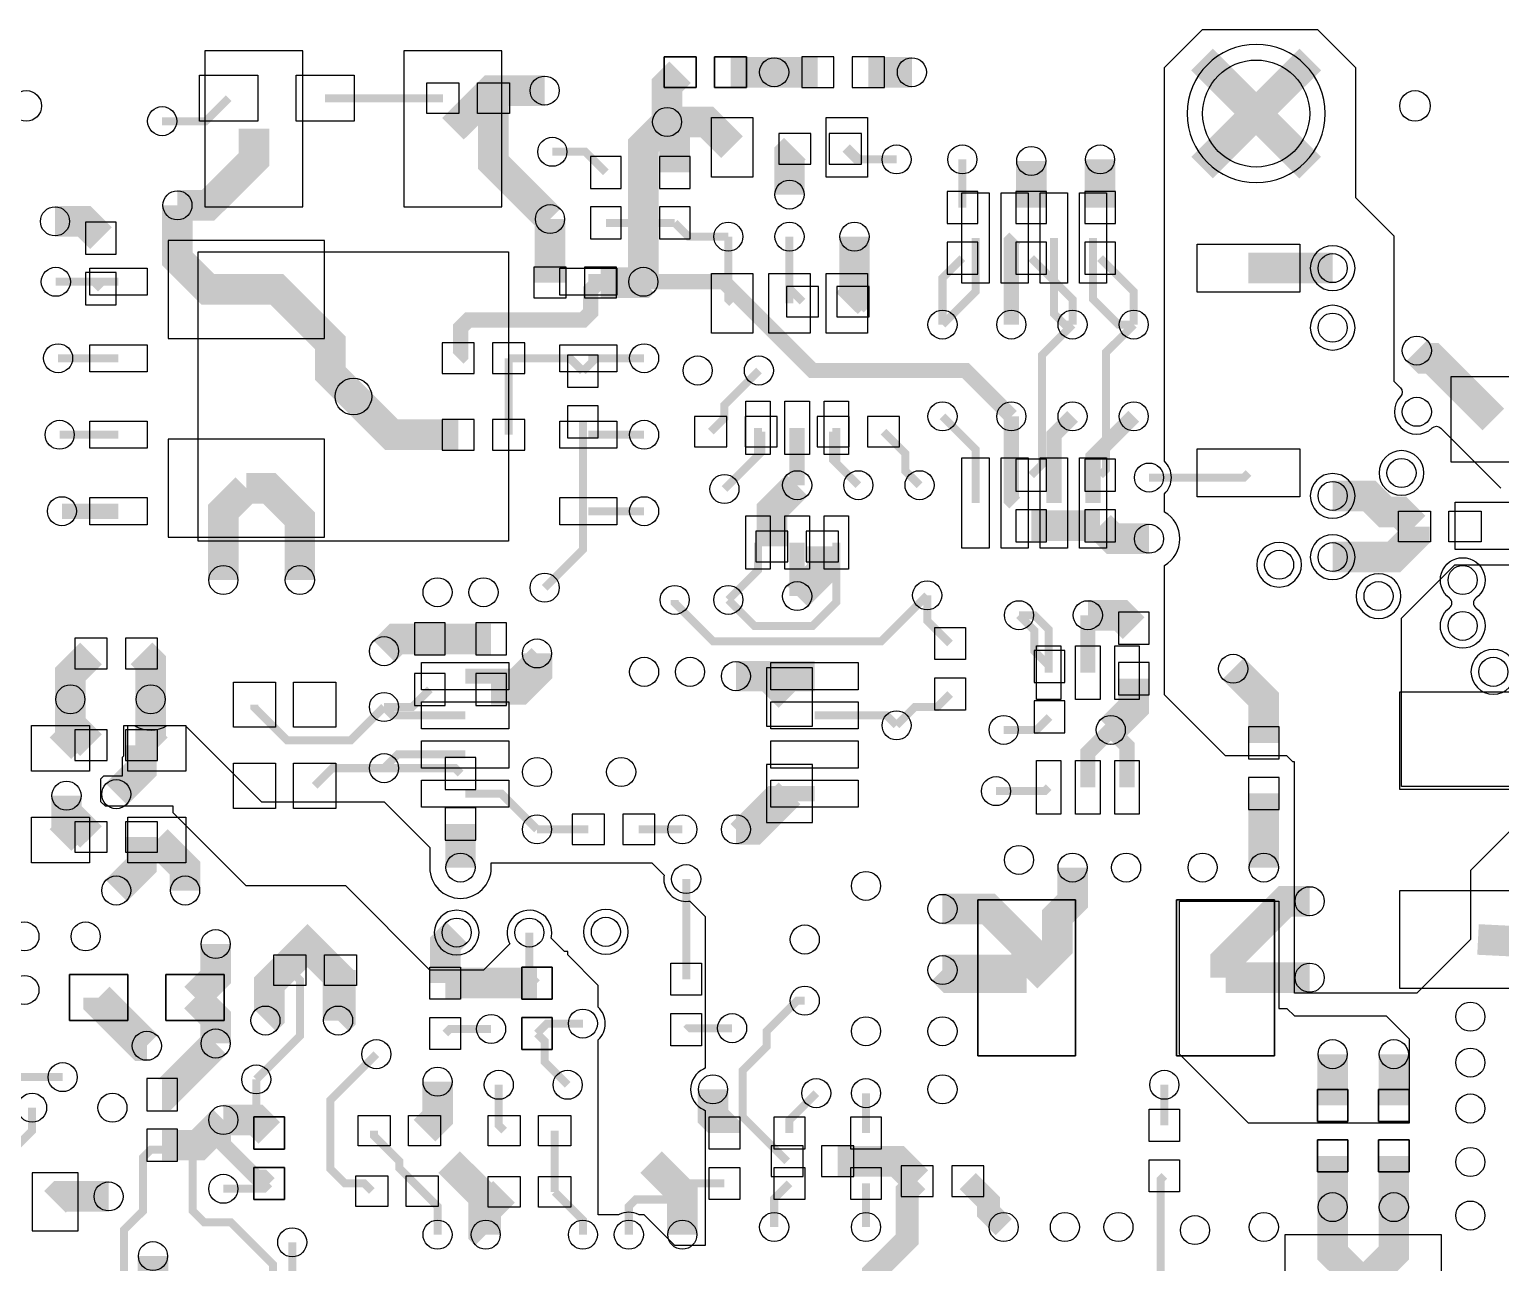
# Model space of a CAD drawing. Extents: x 10 to 3390, y -1467 to 2140.
# Drawn here: x 1248 to 2210, y 1314 to 2120 of the extents above; entities that cross this region are included whole.
import ezdxf

# ---------------------------------------------------------------- set-up
doc = ezdxf.new("R2010")
doc.units = 0
for name, color, linetype in [('ETCH_BOTTOM', 6, 'CONTINUOUS'), ('ETCH_TOP', 150, 'CONTINUOUS'), ('PAD_BOTTOM', 254, 'CONTINUOUS'), ('PAD_TOP', 254, 'CONTINUOUS')]:
    doc.layers.add(name, color=color, linetype=linetype)

msp = doc.modelspace()

# ---------------------------------------------------------------- linework, layer by layer
at = {"layer": 'ETCH_BOTTOM'}
msp.add_lwpolyline([(2227.88, 1607.88), (2190, 1570), (2190, 1525), (2155, 1490), (2075, 1490), (2075, 1569.85), (2075.01, 1569.95, 0.005367), (2075.05, 1570.38, 0.020159), (2075.12, 1572), (2075.12, 1641.12), (2073.88, 1641.12), (2070, 1645), (2030, 1645), (1990.12, 1684.88), (1990.12, 1749.12), (1990, 1749.12), (1990, 1769.55, 0.579498), (1990, 1804.45), (1990, 1816.33, 0.433325), (1990, 1837.67), (1990, 2095), (2015, 2120), (2090, 2120), (2115, 2095), (2115, 2010), (2140, 1985), (2140, 1890), (2144.34, 1885.66, -0.406419), (2144.41, 1880.08, 0.975631), (2165.08, 1859.41, -0.406419), (2170.66, 1859.34), (2210, 1820)], format="xyb", dxfattribs=at)
for points, const_width in [([(2014.68, 2100.32), (2050, 2065)], 20), ([(2050, 2065), (2085.32, 2100.32)], 20), ([(1673.5, 2092), (1665, 2083.5), (1665, 2059.5)], 20), ([(1706.5, 2092), (1735, 2092)], 20), ([(1763.5, 2092), (1735, 2092)], 20), ([(1796.5, 2092), (1825, 2092)], 20), ([(1525, 2055), (1550, 2080), (1585, 2080)], 20), ([(1670, 2026.5), (1670, 2054.5), (1665, 2059.5)], 20), ([(2014.68, 2029.68), (2050, 2065)], 20), ([(2050, 2065), (2085.32, 2029.68)], 20), ([(1395, 2055), (1395, 2035), (1365, 2005), (1345, 2005)], 20), ([(1745, 2012), (1745, 2038.5), (1748.5, 2042)], 20), ([(1590, 2040), (1611.5, 2040), (1625, 2026.5)], 5.25), ([(1781.5, 2042), (1788.5, 2035), (1815, 2035)], 5.25), ([(1903, 2003.5), (1903, 2034)], 20), ([(1948, 2003.5), (1948, 2035)], 20), ([(1858, 2003.5), (1858, 2035)], 5.25), ([(1390, 1950), (1365, 1950), (1345, 1970), (1345, 2005)], 20), ([(1295, 1983.5), (1284, 1994.5), (1265, 1994.5)], 20), ([(1588.5, 1954.5), (1588.5, 1996)], 20), ([(1670, 1993.5), (1625, 1993.5)], 5.25), ([(1705, 1984.5), (1679, 1984.5), (1670, 1993.5)], 5.25), ([(1786.5, 1942), (1787.5, 1943), (1787.5, 1984.5)], 20), ([(1753.5, 1942), (1745, 1950.5), (1745, 1984.5)], 5.25), ([(1858, 1970.5), (1845, 1957.5), (1845, 1927)], 5.25), ([(1903, 1970.5), (1930, 1943.5), (1930, 1927)], 5.25), ([(1948, 1970.5), (1970, 1948.5), (1970, 1927)], 5.25), ([(1621.5, 1954.5), (1649, 1954.5), (1649.5, 1955)], 20), ([(1295, 1950.5), (1290.5, 1955), (1265.5, 1955)], 5.25), ([(1460, 1880), (1445, 1895), (1445, 1915), (1410, 1950), (1390, 1950)], 20), ([(1621.5, 1954.5), (1620, 1954.5), (1615, 1949.5), (1615, 1935), (1610, 1930), (1535, 1930), (1530, 1925), (1530, 1906.5), (1528.5, 1905)], 10), ([(1890, 1867), (1860, 1897), (1760, 1897), (1702, 1955), (1649.5, 1955)], 10), ([(1930, 1927), (1910, 1907), (1910, 1835.5), (1903, 1828.5)], 5.25), ([(1948, 1828.5), (1951.87, 1832.37), (1951.87, 1908.87), (1970, 1927)], 5.25), ([(1561.5, 1905), (1601.5, 1905), (1610, 1896.5)], 5.25), ([(1561.5, 1855), (1561.5, 1905)], 5.25), ([(1650, 1905), (1618.5, 1905), (1610, 1896.5)], 5.25), ([(1693.5, 1857), (1702.5, 1866), (1702.5, 1874.5), (1725, 1897)], 5.25), ([(1528.5, 1855), (1485, 1855), (1460, 1880)], 20), ([(1610, 1863.5), (1610, 1780), (1585, 1755)], 5.25), ([(1726.5, 1857), (1726.5, 1843.5), (1702.5, 1819.5)], 5.25), ([(1773.5, 1857), (1773.5, 1838.5), (1790, 1822)], 5.25), ([(1830, 1822), (1820.75, 1831.25), (1820.75, 1842.75), (1806.5, 1857)], 5.25), ([(1390, 1820), (1375, 1805), (1375, 1760)], 20), ([(1425, 1760), (1425, 1800), (1405, 1820), (1390, 1820)], 20), ([(1733.5, 1782), (1733.5, 1805.5), (1750, 1822)], 20), ([(1903, 1795.5), (1948, 1795.5)], 20), ([(1948, 1795.5), (1956.5, 1787), (1980, 1787)], 20), ([(1766.5, 1782), (1766.5, 1766), (1750, 1749.5)], 20), ([(1835, 1750), (1805, 1720), (1695, 1720), (1670, 1745), (1670, 1747)], 5.25), ([(1940, 1737), (1961.5, 1737), (1970, 1728.5)], 20), ([(1510, 1721.5), (1488, 1721.5), (1480, 1713.5)], 20), ([(1550, 1721.5), (1510, 1721.5)], 20), ([(1895, 1737), (1905, 1727), (1905, 1713.5), (1915, 1703.5)], 5.25), ([(1288.5, 1712), (1275, 1698.5), (1275, 1682)], 20), ([(1321.5, 1712), (1327.5, 1706), (1327.5, 1682)], 20), ([(1550, 1688.5), (1568.5, 1688.5), (1580, 1700), (1580, 1712)], 20), ([(2055, 1653.5), (2055, 1682), (2035, 1702)], 20), ([(1745, 1683.5), (1731.36, 1697.14), (1710, 1697.14)], 20), ([(1970, 1695.5), (1970, 1677), (1955, 1662)], 20), ([(1288.5, 1652), (1275, 1665.5), (1275, 1682)], 20), ([(1480, 1677), (1498.5, 1677), (1510, 1688.5)], 5.25), ([(1915, 1670.5), (1906.5, 1662), (1885, 1662)], 5.25), ([(1305, 1620), (1321.5, 1636.5), (1321.5, 1652)], 20), ([(1530, 1633.5), (1526.5, 1637), (1480, 1637)], 5.25), ([(1288.5, 1592), (1272.5, 1608), (1272.5, 1619)], 20), ([(1745, 1620.5), (1721.5, 1597), (1710, 1597)], 20), ([(2055, 1620.5), (2055, 1572)], 20), ([(1530, 1600.5), (1530, 1572)], 20), ([(1321.5, 1592), (1321.5, 1573.5), (1305, 1557)], 20), ([(1613.5, 1597), (1580, 1597)], 5.25), ([(1646.5, 1597), (1675, 1597)], 5.25), ([(1930, 1572), (1930, 1550), (1920, 1540), (1920, 1520), (1900, 1500)], 20), ([(1450, 1472), (1450, 1501), (1430, 1521), (1405, 1496), (1405, 1474.5), (1402.5, 1472)], 20), ([(1575, 1529.5), (1575, 1501.5), (1580, 1496.5)], 5.25), ([(1900, 1500), (1895, 1505), (1845, 1505)], 20), ([(1293.5, 1487), (1293.5, 1483.5), (1321.5, 1455.5), (1325, 1455.5)], 20), ([(1370, 1457), (1370, 1473.5), (1356.5, 1487)], 20), ([(1755, 1485), (1750, 1485), (1730, 1465), (1730, 1455), (1714.37, 1439.37), (1714.37, 1409.13), (1743.5, 1380)], 5.25), ([(1335, 1423.5), (1336.5, 1423.5), (1370, 1457)], 20), ([(1580, 1463.5), (1585, 1458.5), (1585, 1445), (1600, 1430)], 5.25), ([(2100, 1416.5), (2100, 1450)], 20), ([(2140, 1416.5), (2140, 1450)], 20), ([(1270, 1435), (1178.5, 1435), (1175, 1438.5)], 5.25), ([(1335, 1390.5), (1358.5, 1390.5), (1375, 1407)], 20), ([(1405, 1398.5), (1396.5, 1407), (1375, 1407)], 20), ([(1522.5, 1379.5), (1545, 1357), (1545, 1333.49), (1546.49, 1332)], 20), ([(1654.5, 1379.5), (1675, 1359), (1675, 1332)], 20), ([(1776.5, 1380), (1815.5, 1380), (1828.5, 1367)], 20), ([(2100, 1383.5), (2100, 1350)], 20), ([(2140, 1383.5), (2140, 1350)], 20), ([(1300, 1357), (1268.5, 1357), (1265, 1353.5)], 20), ([(1405, 1365.5), (1401.5, 1362), (1375, 1362)], 5.25), ([(1798.52, 1299.99), (1800, 1301.47), (1800, 1307), (1822, 1329), (1822, 1360.5), (1828.5, 1367)], 15), ([(1861.5, 1367), (1875, 1353.5), (1875, 1347), (1885, 1337)], 15), ([(1329, 1291.5), (1329, 1318)], 20)]:
    msp.add_lwpolyline(points, dxfattribs=dict(at, const_width=const_width))
for points in [[(2095.12, 2065, 1), (2004.88, 2065, 1)], [(2114.62, 1963.93, 1), (2085.38, 1963.93, 1)], [(2114.62, 1925, 1), (2085.38, 1925, 1)], [(2159.62, 1830, 1), (2130.38, 1830, 1)], [(2114.62, 1815, 1), (2085.38, 1815, 1)], [(2114.62, 1775, 1), (2085.38, 1775, 1)], [(2079.62, 1770, 1), (2050.38, 1770, 1)], [(2193.66, 1741.78, -3.048576), (2176.34, 1741.78, 0.505434), (2176.34, 1748.22, -3.048576), (2193.66, 1748.22, 0.505434)], [(2144.62, 1749.5, 1), (2115.38, 1749.5, 1)], [(2219.62, 1700, 1), (2190.38, 1700, 1)], [(1670, 1325), (1650, 1345), (1646.7, 1345), (1646.3, 1345.19, 0.226559), (1633.7, 1345.19), (1633.3, 1345), (1620, 1345), (1620, 1459.33, 0.433325), (1620, 1480.67), (1620, 1495), (1600.12, 1514.88), (1600.12, 1517.12), (1597.88, 1517.12), (1589.19, 1525.81), (1589.38, 1526.85, 1.359763), (1561.67, 1523.5), (1562.24, 1522.24), (1545, 1505), (1510, 1505), (1455, 1560), (1390, 1560), (1342.12, 1607.88), (1342.12, 1612.12), (1297.88, 1612.12), (1295, 1615), (1295, 1630), (1296.88, 1631.88), (1309.12, 1631.88), (1309.12, 1644.12), (1310, 1645), (1310, 1665), (1316.73, 1665), (1317.21, 1664.72, 0.282396), (1338.25, 1665), (1350, 1665), (1400, 1615), (1480, 1615), (1509.88, 1585.12), (1509.88, 1572, 1), (1550.12, 1572), (1550.12, 1575), (1655, 1575), (1663.05, 1566.95), (1662.96, 1566, 0.475798), (1679, 1549.96), (1679.95, 1550.05), (1690, 1540), (1690, 1440.8), (1688.84, 1440.26, 0.638083), (1688.84, 1413.74), (1690, 1413.2), (1690, 1325)], [(1542.12, 1529.5, 1), (1512.88, 1529.5, 1)], [(1639.62, 1530, 1), (1610.38, 1530, 1)]]:
    msp.add_lwpolyline(points, format="xyb", close=True, dxfattribs=at)
msp.add_lwpolyline([(2045, 1405), (2000, 1450), (2000, 1550), (2064.88, 1550), (2064.88, 1479.88), (2070.12, 1479.88), (2075, 1475), (2135, 1475), (2150, 1460), (2150, 1405)], close=True, dxfattribs=at)
at = {"layer": 'ETCH_TOP'}
for points, const_width in [([(1673.5, 2092), (1665, 2083.5), (1665, 2059.5)], 20), ([(1706.5, 2092), (1735, 2092)], 20), ([(1335, 2060), (1363.5, 2060), (1378.5, 2075)], 5.25), ([(1441.5, 2075), (1518.5, 2075)], 5.25), ([(1551.5, 2075), (1551.5, 2033), (1588.5, 1996)], 20), ([(1649.5, 1955), (1649.5, 2044), (1665, 2059.5)], 20), ([(1707.5, 2043), (1691, 2059.5), (1665, 2059.5)], 20), ([(1815, 2035), (1790.5, 2035), (1782.5, 2043)], 5.25), ([(1782.5, 1941), (1787.5, 1946), (1787.5, 1984.5)], 20), ([(1705, 1984.5), (1705, 1943.5), (1707.5, 1941)], 5.25), ([(1745, 1941), (1745, 1984.5)], 5.25), ([(1866.61, 1983.61), (1866.61, 1948.61), (1845, 1927)], 5.25), ([(1892.2, 1983.61), (1890, 1981.41), (1890, 1927)], 10), ([(1930, 1927), (1925, 1927), (1917.8, 1934.2), (1917.8, 1983.61)], 5.25), ([(1970, 1927), (1960, 1927), (1943.39, 1943.61), (1943.39, 1983.61)], 5.25), ([(2045, 1963.93), (2100, 1963.93)], 20), ([(1306.46, 1955), (1265.5, 1955)], 5.25), ([(1613.54, 1955), (1649.5, 1955)], 10), ([(2155, 1910), (2160, 1905), (2165, 1905), (2205, 1865)], 20), ([(1306.46, 1905), (1267, 1905)], 5.25), ([(1613.54, 1905), (1650, 1905)], 5.25), ([(1866.61, 1810.39), (1866.61, 1845.39), (1845, 1867)], 5.25), ([(1892.2, 1810.39), (1890, 1812.59), (1890, 1867)], 10), ([(1917.8, 1810.39), (1917.8, 1854.8), (1930, 1867)], 10), ([(1943.39, 1810.39), (1943.39, 1840.39), (1970, 1867)], 10), ([(1306.46, 1855), (1268, 1855)], 5.25), ([(1613.54, 1855), (1650, 1855)], 5.25), ([(1724.4, 1859.5), (1724.4, 1841.4), (1702.5, 1819.5)], 5.25), ([(1750, 1859.5), (1750, 1822)], 10), ([(1775.6, 1859.5), (1775.6, 1836.4), (1790, 1822)], 5.25), ([(2045, 1830.07), (2041.93, 1827), (1980, 1827)], 5.25), ([(2153.5, 1795), (2144, 1804.5), (2134.43, 1804.5), (2123.93, 1815), (2100, 1815)], 20), ([(1306.46, 1805), (1269.5, 1805)], 10), ([(1613.54, 1805), (1650, 1805)], 5.25), ([(2153.5, 1795), (2153.5, 1788.5), (2140, 1775), (2100, 1775)], 20), ([(1750, 1784.5), (1750, 1749.5)], 10), ([(1705, 1747), (1722, 1730), (1760, 1730), (1775.6, 1745.6), (1775.6, 1784.5)], 5.25), ([(1724.4, 1784.5), (1724.4, 1766.4), (1705, 1747)], 5.25), ([(1835, 1750), (1835, 1733.5), (1850, 1718.5)], 5.25), ([(1940, 1699.5), (1940, 1737)], 10), ([(1914.4, 1699.5), (1914.4, 1727.6), (1905, 1737), (1895, 1737)], 5.25), ([(1533.08, 1697.14), (1565.14, 1697.14), (1580, 1712)], 10), ([(1710, 1697.14), (1761.42, 1697.14)], 20), ([(1268.5, 1650), (1275, 1656.5), (1275, 1682)], 20), ([(1331.5, 1650), (1327.5, 1654), (1327.5, 1682)], 20), ([(1850, 1685.5), (1841.5, 1677), (1827, 1677), (1815, 1665)], 5.25), ([(1480, 1677), (1458.18, 1655.18), (1416.82, 1655.18), (1395.31, 1676.69), (1395.31, 1678.57)], 5.25), ([(1533.08, 1671.55), (1485.45, 1671.55), (1480, 1677)], 5.25), ([(1761.42, 1671.55), (1808.45, 1671.55), (1815, 1665)], 5.25), ([(1940, 1624.5), (1940, 1647), (1955, 1662)], 10), ([(1965.6, 1624.5), (1965.6, 1651.4), (1955, 1662)], 10), ([(1533.08, 1645.95), (1488.95, 1645.95), (1480, 1637)], 5.25), ([(1434.69, 1625.43), (1446.26, 1637), (1480, 1637)], 5.25), ([(1268.5, 1590), (1272.5, 1594), (1272.5, 1619)], 20), ([(1761.42, 1620.36), (1733.36, 1620.36), (1710, 1597)], 10), ([(1914.4, 1624.5), (1911.9, 1622), (1880, 1622)], 5.25), ([(1533.08, 1620.36), (1556.64, 1620.36), (1580, 1597)], 5.25), ([(1350, 1557), (1350, 1571.5), (1331.5, 1590)], 20), ([(1677.5, 1564.5), (1677.5, 1499)], 5.25), ([(2030, 1500), (2030, 1510.93), (2069.07, 1550), (2085, 1550)], 20), ([(1845, 1545), (1875, 1545), (1900, 1520), (1900, 1500)], 20), ([(1520, 1496.5), (1520, 1522), (1527.5, 1529.5)], 20), ([(1356.5, 1487), (1370, 1500.5), (1370, 1522)], 20), ([(2195, 1525), (2215, 1524), (2220.24, 1524), (2267.24, 1477)], 20), ([(1451.5, 1505), (1451.5, 1473.5), (1450, 1472)], 20), ([(1900, 1500), (1850, 1500), (1845, 1505)], 20), ([(2030, 1500), (2085, 1500)], 20), ([(1418.5, 1505), (1425, 1498.5), (1425, 1462), (1396.5, 1433.5)], 5.25), ([(1580, 1496.5), (1520, 1496.5)], 20), ([(1293.5, 1487), (1325, 1455.5)], 20), ([(1610, 1470), (1586.5, 1470), (1580, 1463.5)], 5.25), ([(1550, 1466.5), (1523, 1466.5), (1520, 1463.5)], 5.25), ([(1707.5, 1467), (1678.5, 1467), (1677.5, 1466)], 5.25), ([(1475, 1450), (1445, 1420), (1445, 1375), (1454.5, 1365.5), (1467, 1365.5), (1472, 1360.5)], 5.25), ([(2100, 1416.5), (2100, 1450)], 20), ([(2140, 1416.5), (2140, 1450)], 20), ([(1405, 1398.5), (1396.5, 1407), (1396.5, 1433.5)], 5.25), ([(1515, 1432), (1515, 1408.5), (1506.5, 1400)], 20), ([(1702.5, 1398.5), (1702.5, 1402), (1695, 1409.5), (1695, 1427)], 20), ([(1555, 1430), (1555, 1403.5), (1558.5, 1400)], 5.25), ([(1745, 1398.5), (1745, 1407), (1762.5, 1424.5)], 5.25), ([(1795, 1398.5), (1795, 1424.5)], 5.25), ([(1990, 1403.5), (1990, 1430)], 5.25), ([(1250, 1415), (1250, 1400), (1235, 1385), (1235, 1290), (1225, 1280), (1132.5, 1280), (1020, 1167.5), (1020, 1097)], 5.25), ([(1375, 1407), (1375, 1391), (1396.5, 1369.5), (1401, 1369.5), (1405, 1365.5)], 10), ([(1505, 1360.5), (1490, 1375.5), (1490, 1380), (1473.5, 1396.5), (1473.5, 1400)], 5.25), ([(1591.5, 1360), (1591.5, 1400)], 5.25), ([(1404.79, 1284.21), (1407.5, 1286.92), (1407.5, 1312.5), (1380, 1340), (1362.5, 1340), (1355, 1347.5), (1355, 1382.5), (1350, 1387.5), (1327.5, 1387.5), (1322.5, 1382.5), (1322.5, 1347.5), (1310, 1335), (1310, 1302.5), (1315, 1297.5), (1386.52, 1297.5), (1389.01, 1299.99)], 5.25), ([(2100, 1383.5), (2100, 1350)], 20), ([(2140, 1383.5), (2140, 1350)], 20), ([(1546.49, 1332), (1546.49, 1347.99), (1558.5, 1360)], 20), ([(1640, 1332), (1640, 1350.5), (1644.5, 1355), (1670, 1355), (1680.5, 1365.5), (1702.5, 1365.5)], 5.25), ([(1745, 1365.5), (1735, 1355.5), (1735, 1337)], 5.25), ([(1795, 1365.5), (1795, 1337)], 5.25), ([(1990, 1370.5), (1987.5, 1368), (1987.5, 1299.99)], 5.25), ([(1515, 1332), (1515, 1350.5), (1505, 1360.5)], 5.25), ([(1610, 1332), (1610, 1341.5), (1591.5, 1360)], 5.25), ([(2100, 1350), (2100, 1320), (2120, 1300)], 20), ([(2140, 1350), (2140, 1320), (2120, 1300)], 20), ([(1436.28, 1284.21), (1420, 1300.49), (1420, 1327)], 5.25)]:
    msp.add_lwpolyline(points, dxfattribs=dict(at, const_width=const_width))
for points in [[(2270, 1890), (2335, 1890), (2353, 1872), (2380, 1872), (2380, 1812), (2325, 1812), (2324, 1811), (2321, 1811), (2285, 1775), (2230, 1775), (2225, 1780), (2180, 1780), (2180, 1811), (2259, 1811), (2270, 1822)], [(2145, 1625), (2145, 1735), (2179.88, 1769.88), (2215.12, 1769.88), (2225, 1760), (2285, 1760), (2300, 1745), (2300, 1635), (2250, 1635), (2240, 1625)]]:
    msp.add_lwpolyline(points, close=True, dxfattribs=at)
at = {"layer": 'PAD_BOTTOM'}
for points in [[(1363, 2004), (1427, 2004), (1427, 2106), (1363, 2106)], [(1493, 2004), (1557, 2004), (1557, 2106), (1493, 2106)], [(1684, 2102), (1663, 2102), (1663, 2082), (1684, 2082)], [(1717, 2102), (1696, 2102), (1696, 2082), (1717, 2082)], [(1753, 2082), (1774, 2082), (1774, 2102), (1753, 2102)], [(1786, 2082), (1807, 2082), (1807, 2102), (1786, 2102)], [(1759, 2052), (1738, 2052), (1738, 2032), (1759, 2032)], [(1792, 2052), (1771, 2052), (1771, 2032), (1792, 2032)], [(1615, 2037), (1615, 2016), (1635, 2016), (1635, 2037)], [(1660, 2037), (1660, 2016), (1680, 2016), (1680, 2037)], [(1848, 2014), (1848, 1993), (1868, 1993), (1868, 2014)], [(1893, 2014), (1893, 1993), (1913, 1993), (1913, 2014)], [(1958, 1993), (1958, 2014), (1938, 2014), (1938, 1993)], [(1615, 2004), (1615, 1983), (1635, 1983), (1635, 2004)], [(1660, 2004), (1660, 1983), (1680, 1983), (1680, 2004)], [(1305, 1973), (1305, 1994), (1285, 1994), (1285, 1973)], [(1339, 1982), (1339, 1918), (1441, 1918), (1441, 1982)], [(1848, 1981), (1848, 1960), (1868, 1960), (1868, 1981)], [(1893, 1981), (1893, 1960), (1913, 1960), (1913, 1981)], [(1958, 1960), (1958, 1981), (1938, 1981), (1938, 1960)], [(1599, 1964.5), (1578, 1964.5), (1578, 1944.5), (1599, 1944.5)], [(1632, 1964.5), (1611, 1964.5), (1611, 1944.5), (1632, 1944.5)], [(1305, 1940), (1305, 1961), (1285, 1961), (1285, 1940)], [(1764, 1952), (1743, 1952), (1743, 1932), (1764, 1932)], [(1797, 1952), (1776, 1952), (1776, 1932), (1797, 1932)], [(1539, 1915), (1518, 1915), (1518, 1895), (1539, 1895)], [(1572, 1915), (1551, 1915), (1551, 1895), (1572, 1895)], [(1620, 1886), (1620, 1907), (1600, 1907), (1600, 1886)], [(1620, 1853), (1620, 1874), (1600, 1874), (1600, 1853)], [(1683, 1847), (1704, 1847), (1704, 1867), (1683, 1867)], [(1716, 1847), (1737, 1847), (1737, 1867), (1716, 1867)], [(1784, 1867), (1763, 1867), (1763, 1847), (1784, 1847)], [(1817, 1867), (1796, 1867), (1796, 1847), (1817, 1847)], [(1539, 1865), (1518, 1865), (1518, 1845), (1539, 1845)], [(1572, 1865), (1551, 1865), (1551, 1845), (1572, 1845)], [(1339, 1852), (1339, 1788), (1441, 1788), (1441, 1852)], [(1893, 1839), (1893, 1818), (1913, 1818), (1913, 1839)], [(1938, 1839), (1938, 1818), (1958, 1818), (1958, 1839)], [(1893, 1806), (1893, 1785), (1913, 1785), (1913, 1806)], [(1938, 1806), (1938, 1785), (1958, 1785), (1958, 1806)], [(1723, 1772), (1744, 1772), (1744, 1792), (1723, 1792)], [(1756, 1772), (1777, 1772), (1777, 1792), (1756, 1792)], [(1500, 1732), (1500, 1711), (1520, 1711), (1520, 1732)], [(1540, 1732), (1540, 1711), (1560, 1711), (1560, 1732)], [(1960, 1739), (1960, 1718), (1980, 1718), (1980, 1739)], [(1299, 1722), (1278, 1722), (1278, 1702), (1299, 1702)], [(1332, 1722), (1311, 1722), (1311, 1702), (1332, 1702)], [(1925, 1693), (1925, 1714), (1905, 1714), (1905, 1693)], [(1760, 1664.5), (1760, 1702.5), (1730, 1702.5), (1730, 1664.5)], [(1960, 1706), (1960, 1685), (1980, 1685), (1980, 1706)], [(1500, 1699), (1500, 1678), (1520, 1678), (1520, 1699)], [(1540, 1699), (1540, 1678), (1560, 1678), (1560, 1699)], [(1925, 1660), (1925, 1681), (1905, 1681), (1905, 1660)], [(2065, 1643), (2065, 1664), (2045, 1664), (2045, 1643)], [(1278, 1642), (1299, 1642), (1299, 1662), (1278, 1662)], [(1311, 1642), (1332, 1642), (1332, 1662), (1311, 1662)], [(1540, 1623), (1540, 1644), (1520, 1644), (1520, 1623)], [(1760, 1601.5), (1760, 1639.5), (1730, 1639.5), (1730, 1601.5)], [(2065, 1610), (2065, 1631), (2045, 1631), (2045, 1610)], [(1540, 1590), (1540, 1611), (1520, 1611), (1520, 1590)], [(1624, 1607), (1603, 1607), (1603, 1587), (1624, 1587)], [(1657, 1607), (1636, 1607), (1636, 1587), (1657, 1587)], [(1278, 1582), (1299, 1582), (1299, 1602), (1278, 1602)], [(1311, 1582), (1332, 1582), (1332, 1602), (1311, 1602)], [(1868, 1449), (1932, 1449), (1932, 1551), (1868, 1551)], [(1998, 1449), (2062, 1449), (2062, 1551), (1998, 1551)], [(1274.5, 1472), (1312.5, 1472), (1312.5, 1502), (1274.5, 1502)], [(1337.5, 1472), (1375.5, 1472), (1375.5, 1502), (1337.5, 1502)], [(1590, 1486), (1590, 1507), (1570, 1507), (1570, 1486)], [(1590, 1453), (1590, 1474), (1570, 1474), (1570, 1453)], [(1345, 1413), (1345, 1434), (1325, 1434), (1325, 1413)], [(2110, 1406), (2110, 1427), (2090, 1427), (2090, 1406)], [(2150, 1406), (2150, 1427), (2130, 1427), (2130, 1406)], [(1395, 1409), (1395, 1388), (1415, 1388), (1415, 1409)], [(1345, 1380), (1345, 1401), (1325, 1401), (1325, 1380)], [(1754, 1390), (1733, 1390), (1733, 1370), (1754, 1370)], [(1787, 1390), (1766, 1390), (1766, 1370), (1787, 1370)], [(2110, 1373), (2110, 1394), (2090, 1394), (2090, 1373)], [(2150, 1373), (2150, 1394), (2130, 1394), (2130, 1373)], [(1395, 1376), (1395, 1355), (1415, 1355), (1415, 1376)], [(1839, 1377), (1818, 1377), (1818, 1357), (1839, 1357)], [(1872, 1377), (1851, 1377), (1851, 1357), (1872, 1357)], [(1280, 1334.5), (1280, 1372.5), (1250, 1372.5), (1250, 1334.5)]]:
    msp.add_lwpolyline(points, close=True, dxfattribs=at)
for centre, radius in [((1735, 2092), 9.5), ((1825, 2092), 9.5), ((2050, 2065), 35), ((1585, 2080), 9.5), ((1246.18, 2069.96), 10), ((2153.82, 2069.96), 10), ((1335, 2060), 9.5), ((1665, 2059.5), 9.5), ((1590, 2040), 9.5), ((1815, 2035), 9.5), ((1858, 2035), 9.5), ((1903, 2034), 9.5), ((1948, 2035), 9.5), ((1745, 2012), 9.5), ((1345, 2005), 9.5), ((1265, 1994.5), 9.5), ((1588.5, 1996), 9.5), ((1705, 1984.5), 9.5), ((1745, 1984.5), 9.5), ((1787.5, 1984.5), 9.5), ((2100, 1963.93), 9.5), ((1265.5, 1955), 9.5), ((1649.5, 1955), 9.5), ((1845, 1927), 9.5), ((1890, 1927), 9.5), ((1930, 1927), 9.5), ((1970, 1927), 9.5), ((2100, 1925), 9.5), ((1267, 1905), 9.5), ((1650, 1905), 9.5), ((2155, 1910), 9.5), ((1685, 1897), 9.5), ((1725, 1897), 9.5), ((1460, 1880), 12), ((1845, 1867), 9.5), ((1890, 1867), 9.5), ((1930, 1867), 9.5), ((1970, 1867), 9.5), ((2155, 1870), 9.5), ((1268, 1855), 9.5), ((1650, 1855), 9.5), ((1980, 1827), 9.5), ((2145, 1830), 9.5), ((1702.5, 1819.5), 9.5), ((1750, 1822), 9.5), ((1790, 1822), 9.5), ((1830, 1822), 9.5), ((2100, 1815), 9.5), ((1269.5, 1805), 9.5), ((1650, 1805), 9.5), ((1980, 1787), 9.5), ((2065, 1770), 9.5), ((2100, 1775), 9.5), ((1375, 1760), 9.5), ((1425, 1760), 9.5), ((2185, 1760), 9.5), ((1515, 1752), 9.5), ((1545, 1752), 9.5), ((1585, 1755), 9.5), ((1670, 1747), 9.5), ((1705, 1747), 9.5), ((1750, 1749.5), 9.5), ((1835, 1750), 9.5), ((2130, 1749.5), 9.5), ((1895, 1737), 9.5), ((1940, 1737), 9.5), ((2185, 1730), 9.5), ((1480, 1713.5), 9.5), ((1580, 1712), 9.5), ((2035, 1702), 9.5), ((1650, 1700), 9.5), ((1680, 1700), 9.5), ((1710, 1697.14), 9.5), ((2205, 1700), 9.5), ((1275, 1682), 9.5), ((1327.5, 1682), 9.5), ((1480, 1677), 9.5), ((1815, 1665), 9.5), ((1885, 1662), 9.5), ((1955, 1662), 9.5), ((1480, 1637), 9.5), ((1580, 1634.5), 9.5), ((1635, 1634.5), 9.5), ((1272.5, 1619), 9.5), ((1305, 1620), 9.5), ((1880, 1622), 9.5), ((1580, 1597), 9.5), ((1675, 1597), 9.5), ((1710, 1597), 9.5), ((1895, 1577), 9.5), ((1530, 1572), 9.5), ((1930, 1572), 9.5), ((1965, 1572), 9.5), ((2015, 1572), 9.5), ((2055, 1572), 9.5), ((1677.5, 1564.5), 9.5), ((1795, 1560), 9.5), ((1305, 1557), 9.5), ((1350, 1557), 9.5), ((2085, 1550), 9.5), ((1845, 1545), 9.5), ((1527.5, 1529.5), 9.5), ((1575, 1529.5), 9.5), ((1625, 1530), 9.5), ((1245, 1527), 9.5), ((1285, 1527), 9.5), ((1370, 1522), 9.5), ((1755, 1525), 9.5), ((1845, 1505), 9.5), ((1245, 1492), 9.5), ((2085, 1500), 9.5), ((1755, 1485), 9.5), ((1402.5, 1472), 9.5), ((1450, 1472), 9.5), ((2190, 1474.5), 9.5), ((1550, 1466.5), 9.5), ((1610, 1470), 9.5), ((1707.5, 1467), 9.5), ((1795, 1465), 9.5), ((1845, 1465), 9.5), ((1325, 1455.5), 9.5), ((1370, 1457), 9.5), ((1475, 1450), 9.5), ((2100, 1450), 9.5), ((2140, 1450), 9.5), ((2190, 1444.5), 9.5), ((1270, 1435), 9.5), ((1396.5, 1433.5), 9.5), ((1515, 1432), 9.5), ((1555, 1430), 9.5), ((1600, 1430), 9.5), ((1695, 1427), 9.5), ((1762.5, 1424.5), 9.5), ((1795, 1424.5), 9.5), ((1845, 1427), 9.5), ((1990, 1430), 9.5), ((1250, 1415), 9.5), ((1302.5, 1415), 9.5), ((2190, 1414.5), 9.5), ((1375, 1407), 9.5), ((2190, 1379.5), 9.5), ((1300, 1357), 9.5), ((1375, 1362), 9.5), ((2100, 1350), 9.5), ((2140, 1350), 9.5), ((1735, 1337), 9.5), ((1795, 1337), 9.5), ((1885, 1337), 9.5), ((1925, 1337), 9.5), ((1960, 1337), 9.5), ((2055, 1337), 9.5), ((2190, 1344.5), 9.5), ((1420, 1327), 9.5), ((1515, 1332), 9.5), ((1546.49, 1332), 9.5), ((1610, 1332), 9.5), ((1640, 1332), 9.5), ((1675, 1332), 9.5), ((2010, 1335), 9.5), ((1329, 1318), 9.5)]:
    msp.add_circle(centre, radius, dxfattribs=at)
at = {"layer": 'PAD_TOP'}
for points in [[(1663, 2102), (1684, 2102), (1684, 2082), (1663, 2082)], [(1696, 2102), (1717, 2102), (1717, 2082), (1696, 2082)], [(1359.5, 2090), (1397.5, 2090), (1397.5, 2060), (1359.5, 2060)], [(1422.5, 2090), (1460.5, 2090), (1460.5, 2060), (1422.5, 2060)], [(1529, 2065), (1508, 2065), (1508, 2085), (1529, 2085)], [(1562, 2065), (1541, 2065), (1541, 2085), (1562, 2085)], [(1694, 2023.5), (1694, 2062.5), (1721, 2062.5), (1721, 2023.5)], [(1769, 2023.5), (1769, 2062.5), (1796, 2062.5), (1796, 2023.5)], [(1875.47, 1954.08), (1857.75, 1954.08), (1857.75, 2013.14), (1875.47, 2013.14)], [(1901.06, 1954.08), (1883.34, 1954.08), (1883.34, 2013.14), (1901.06, 2013.14)], [(1926.66, 1954.08), (1908.94, 1954.08), (1908.94, 2013.14), (1926.66, 2013.14)], [(1952.25, 1954.08), (1934.53, 1954.08), (1934.53, 2013.14), (1952.25, 2013.14)], [(1358.62, 1785.51), (1358.62, 1974.49), (1561.38, 1974.49), (1561.38, 1785.51)], [(2011.53, 1948.18), (2011.53, 1979.68), (2078.46, 1979.68), (2078.46, 1948.18)], [(1287.76, 1946.14), (1287.76, 1963.86), (1325.16, 1963.86), (1325.16, 1946.14)], [(1594.84, 1946.14), (1594.84, 1963.86), (1632.24, 1963.86), (1632.24, 1946.14)], [(1694, 1921.5), (1694, 1960.5), (1721, 1960.5), (1721, 1921.5)], [(1731.5, 1921.5), (1731.5, 1960.5), (1758.5, 1960.5), (1758.5, 1921.5)], [(1769, 1921.5), (1769, 1960.5), (1796, 1960.5), (1796, 1921.5)], [(1287.76, 1896.14), (1287.76, 1913.86), (1325.16, 1913.86), (1325.16, 1896.14)], [(1594.84, 1896.14), (1594.84, 1913.86), (1632.24, 1913.86), (1632.24, 1896.14)], [(2177.5, 1893), (2232.5, 1893), (2232.5, 1837), (2177.5, 1837)], [(1716.4, 1842), (1716.4, 1877), (1732.4, 1877), (1732.4, 1842)], [(1742, 1842), (1742, 1877), (1758, 1877), (1758, 1842)], [(1767.6, 1842), (1767.6, 1877), (1783.6, 1877), (1783.6, 1842)], [(1287.76, 1846.14), (1287.76, 1863.86), (1325.16, 1863.86), (1325.16, 1846.14)], [(1594.84, 1846.14), (1594.84, 1863.86), (1632.24, 1863.86), (1632.24, 1846.14)], [(1875.47, 1780.86), (1857.75, 1780.86), (1857.75, 1839.92), (1875.47, 1839.92)], [(1901.06, 1780.86), (1883.34, 1780.86), (1883.34, 1839.92), (1901.06, 1839.92)], [(1926.66, 1780.86), (1908.94, 1780.86), (1908.94, 1839.92), (1926.66, 1839.92)], [(1952.25, 1780.86), (1934.53, 1780.86), (1934.53, 1839.92), (1952.25, 1839.92)], [(2011.53, 1814.32), (2011.53, 1845.82), (2078.46, 1845.82), (2078.46, 1814.32)], [(1287.76, 1796.14), (1287.76, 1813.86), (1325.16, 1813.86), (1325.16, 1796.14)], [(1594.84, 1796.14), (1594.84, 1813.86), (1632.24, 1813.86), (1632.24, 1796.14)], [(1716.4, 1767), (1716.4, 1802), (1732.4, 1802), (1732.4, 1767)], [(1742, 1767), (1742, 1802), (1758, 1802), (1758, 1767)], [(1767.6, 1767), (1767.6, 1802), (1783.6, 1802), (1783.6, 1767)], [(2143, 1805), (2164, 1805), (2164, 1785), (2143, 1785)], [(2176, 1805), (2197, 1805), (2197, 1785), (2176, 1785)], [(1860, 1729), (1860, 1708), (1840, 1708), (1840, 1729)], [(1906.4, 1682), (1906.4, 1717), (1922.4, 1717), (1922.4, 1682)], [(1932, 1682), (1932, 1717), (1948, 1717), (1948, 1682)], [(1957.6, 1682), (1957.6, 1717), (1973.6, 1717), (1973.6, 1682)], [(1504.53, 1688.28), (1504.53, 1706), (1561.62, 1706), (1561.62, 1688.28)], [(1732.87, 1688.28), (1732.87, 1706), (1789.96, 1706), (1789.96, 1688.28)], [(1409.09, 1663.805), (1381.53, 1663.805), (1381.53, 1693.335), (1409.09, 1693.335)], [(1448.47, 1663.805), (1420.91, 1663.805), (1420.91, 1693.335), (1448.47, 1693.335)], [(1860, 1696), (1860, 1675), (1840, 1675), (1840, 1696)], [(2144, 1623), (2144, 1687), (2246, 1687), (2246, 1623)], [(1504.53, 1662.69), (1504.53, 1680.41), (1561.62, 1680.41), (1561.62, 1662.69)], [(1732.87, 1662.69), (1732.87, 1680.41), (1789.96, 1680.41), (1789.96, 1662.69)], [(1287.5, 1635), (1249.5, 1635), (1249.5, 1665), (1287.5, 1665)], [(1350.5, 1635), (1312.5, 1635), (1312.5, 1665), (1350.5, 1665)], [(1504.53, 1637.09), (1504.53, 1654.81), (1561.62, 1654.81), (1561.62, 1637.09)], [(1732.87, 1637.09), (1732.87, 1654.81), (1789.96, 1654.81), (1789.96, 1637.09)], [(1409.09, 1610.665), (1381.53, 1610.665), (1381.53, 1640.195), (1409.09, 1640.195)], [(1448.47, 1610.665), (1420.91, 1610.665), (1420.91, 1640.195), (1448.47, 1640.195)], [(1906.4, 1607), (1906.4, 1642), (1922.4, 1642), (1922.4, 1607)], [(1932, 1607), (1932, 1642), (1948, 1642), (1948, 1607)], [(1957.6, 1607), (1957.6, 1642), (1973.6, 1642), (1973.6, 1607)], [(1504.53, 1611.5), (1504.53, 1629.22), (1561.62, 1629.22), (1561.62, 1611.5)], [(1732.87, 1611.5), (1732.87, 1629.22), (1789.96, 1629.22), (1789.96, 1611.5)], [(1287.5, 1575), (1249.5, 1575), (1249.5, 1605), (1287.5, 1605)], [(1350.5, 1575), (1312.5, 1575), (1312.5, 1605), (1350.5, 1605)], [(1868, 1551), (1932, 1551), (1932, 1449), (1868, 1449)], [(1998, 1551), (2062, 1551), (2062, 1449), (1998, 1449)], [(2144, 1493), (2144, 1557), (2246, 1557), (2246, 1493)], [(1429, 1495), (1408, 1495), (1408, 1515), (1429, 1515)], [(1462, 1495), (1441, 1495), (1441, 1515), (1462, 1515)], [(1312.5, 1472), (1274.5, 1472), (1274.5, 1502), (1312.5, 1502)], [(1375.5, 1472), (1337.5, 1472), (1337.5, 1502), (1375.5, 1502)], [(1510, 1486), (1510, 1507), (1530, 1507), (1530, 1486)], [(1570, 1486), (1570, 1507), (1590, 1507), (1590, 1486)], [(1687.5, 1509.5), (1687.5, 1488.5), (1667.5, 1488.5), (1667.5, 1509.5)], [(1510, 1453), (1510, 1474), (1530, 1474), (1530, 1453)], [(1570, 1453), (1570, 1474), (1590, 1474), (1590, 1453)], [(1687.5, 1476.5), (1687.5, 1455.5), (1667.5, 1455.5), (1667.5, 1476.5)], [(2090, 1406), (2090, 1427), (2110, 1427), (2110, 1406)], [(2130, 1406), (2130, 1427), (2150, 1427), (2150, 1406)], [(2000, 1414), (2000, 1393), (1980, 1393), (1980, 1414)], [(1395, 1388), (1395, 1409), (1415, 1409), (1415, 1388)], [(1463, 1410), (1484, 1410), (1484, 1390), (1463, 1390)], [(1496, 1410), (1517, 1410), (1517, 1390), (1496, 1390)], [(1548, 1410), (1569, 1410), (1569, 1390), (1548, 1390)], [(1581, 1410), (1602, 1410), (1602, 1390), (1581, 1390)], [(1712.5, 1409), (1712.5, 1388), (1692.5, 1388), (1692.5, 1409)], [(1755, 1409), (1755, 1388), (1735, 1388), (1735, 1409)], [(1805, 1409), (1805, 1388), (1785, 1388), (1785, 1409)], [(2090, 1373), (2090, 1394), (2110, 1394), (2110, 1373)], [(2130, 1373), (2130, 1394), (2150, 1394), (2150, 1373)], [(1395, 1355), (1395, 1376), (1415, 1376), (1415, 1355)], [(1712.5, 1376), (1712.5, 1355), (1692.5, 1355), (1692.5, 1376)], [(1755, 1376), (1755, 1355), (1735, 1355), (1735, 1376)], [(1805, 1376), (1805, 1355), (1785, 1355), (1785, 1376)], [(2000, 1381), (2000, 1360), (1980, 1360), (1980, 1381)], [(1461.5, 1370.5), (1482.5, 1370.5), (1482.5, 1350.5), (1461.5, 1350.5)], [(1494.5, 1370.5), (1515.5, 1370.5), (1515.5, 1350.5), (1494.5, 1350.5)], [(1569, 1350), (1548, 1350), (1548, 1370), (1569, 1370)], [(1602, 1350), (1581, 1350), (1581, 1370), (1602, 1370)], [(2171, 1332), (2171, 1268), (2069, 1268), (2069, 1332)]]:
    msp.add_lwpolyline(points, close=True, dxfattribs=at)
for centre, radius in [((1735, 2092), 9.5), ((1825, 2092), 9.5), ((2050, 2065), 35), ((1585, 2080), 9.5), ((1246.18, 2069.96), 10), ((2153.82, 2069.96), 10), ((1335, 2060), 9.5), ((1665, 2059.5), 9.5), ((1590, 2040), 9.5), ((1815, 2035), 9.5), ((1858, 2035), 9.5), ((1903, 2034), 9.5), ((1948, 2035), 9.5), ((1745, 2012), 9.5), ((1345, 2005), 9.5), ((1265, 1994.5), 9.5), ((1588.5, 1996), 9.5), ((1705, 1984.5), 9.5), ((1745, 1984.5), 9.5), ((1787.5, 1984.5), 9.5), ((2100, 1963.93), 9.5), ((1265.5, 1955), 9.5), ((1649.5, 1955), 9.5), ((1845, 1927), 9.5), ((1890, 1927), 9.5), ((1930, 1927), 9.5), ((1970, 1927), 9.5), ((2100, 1925), 9.5), ((1267, 1905), 9.5), ((1650, 1905), 9.5), ((2155, 1910), 9.5), ((1685, 1897), 9.5), ((1725, 1897), 9.5), ((1460, 1880), 12), ((1845, 1867), 9.5), ((1890, 1867), 9.5), ((1930, 1867), 9.5), ((1970, 1867), 9.5), ((2155, 1870), 9.5), ((1268, 1855), 9.5), ((1650, 1855), 9.5), ((1980, 1827), 9.5), ((2145, 1830), 9.5), ((1702.5, 1819.5), 9.5), ((1750, 1822), 9.5), ((1790, 1822), 9.5), ((1830, 1822), 9.5), ((2100, 1815), 9.5), ((1269.5, 1805), 9.5), ((1650, 1805), 9.5), ((1980, 1787), 9.5), ((2065, 1770), 9.5), ((2100, 1775), 9.5), ((1375, 1760), 9.5), ((1425, 1760), 9.5), ((2185, 1760), 9.5), ((1515, 1752), 9.5), ((1545, 1752), 9.5), ((1585, 1755), 9.5), ((1670, 1747), 9.5), ((1705, 1747), 9.5), ((1750, 1749.5), 9.5), ((1835, 1750), 9.5), ((2130, 1749.5), 9.5), ((1895, 1737), 9.5), ((1940, 1737), 9.5), ((2185, 1730), 9.5), ((1480, 1713.5), 9.5), ((1580, 1712), 9.5), ((2035, 1702), 9.5), ((1650, 1700), 9.5), ((1680, 1700), 9.5), ((1710, 1697.14), 9.5), ((2205, 1700), 9.5), ((1275, 1682), 9.5), ((1327.5, 1682), 9.5), ((1480, 1677), 9.5), ((1815, 1665), 9.5), ((1885, 1662), 9.5), ((1955, 1662), 9.5), ((1480, 1637), 9.5), ((1580, 1634.5), 9.5), ((1635, 1634.5), 9.5), ((1272.5, 1619), 9.5), ((1305, 1620), 9.5), ((1880, 1622), 9.5), ((1580, 1597), 9.5), ((1675, 1597), 9.5), ((1710, 1597), 9.5), ((1895, 1577), 9.5), ((1530, 1572), 9.5), ((1930, 1572), 9.5), ((1965, 1572), 9.5), ((2015, 1572), 9.5), ((2055, 1572), 9.5), ((1677.5, 1564.5), 9.5), ((1795, 1560), 9.5), ((1305, 1557), 9.5), ((1350, 1557), 9.5), ((2085, 1550), 9.5), ((1845, 1545), 9.5), ((1527.5, 1529.5), 9.5), ((1575, 1529.5), 9.5), ((1625, 1530), 9.5), ((1245, 1527), 9.5), ((1285, 1527), 9.5), ((1370, 1522), 9.5), ((1755, 1525), 9.5), ((1845, 1505), 9.5), ((1245, 1492), 9.5), ((2085, 1500), 9.5), ((1755, 1485), 9.5), ((1402.5, 1472), 9.5), ((1450, 1472), 9.5), ((2190, 1474.5), 9.5), ((1550, 1466.5), 9.5), ((1610, 1470), 9.5), ((1707.5, 1467), 9.5), ((1795, 1465), 9.5), ((1845, 1465), 9.5), ((1325, 1455.5), 9.5), ((1370, 1457), 9.5), ((1475, 1450), 9.5), ((2100, 1450), 9.5), ((2140, 1450), 9.5), ((2190, 1444.5), 9.5), ((1270, 1435), 9.5), ((1396.5, 1433.5), 9.5), ((1515, 1432), 9.5), ((1555, 1430), 9.5), ((1600, 1430), 9.5), ((1695, 1427), 9.5), ((1762.5, 1424.5), 9.5), ((1795, 1424.5), 9.5), ((1845, 1427), 9.5), ((1990, 1430), 9.5), ((1250, 1415), 9.5), ((1302.5, 1415), 9.5), ((2190, 1414.5), 9.5), ((1375, 1407), 9.5), ((2190, 1379.5), 9.5), ((1300, 1357), 9.5), ((1375, 1362), 9.5), ((2100, 1350), 9.5), ((2140, 1350), 9.5), ((1735, 1337), 9.5), ((1795, 1337), 9.5), ((1885, 1337), 9.5), ((1925, 1337), 9.5), ((1960, 1337), 9.5), ((2055, 1337), 9.5), ((2190, 1344.5), 9.5), ((1420, 1327), 9.5), ((1515, 1332), 9.5), ((1546.49, 1332), 9.5), ((1610, 1332), 9.5), ((1640, 1332), 9.5), ((1675, 1332), 9.5), ((2010, 1335), 9.5), ((1329, 1318), 9.5)]:
    msp.add_circle(centre, radius, dxfattribs=at)

doc.saveas('drawing.dxf')
